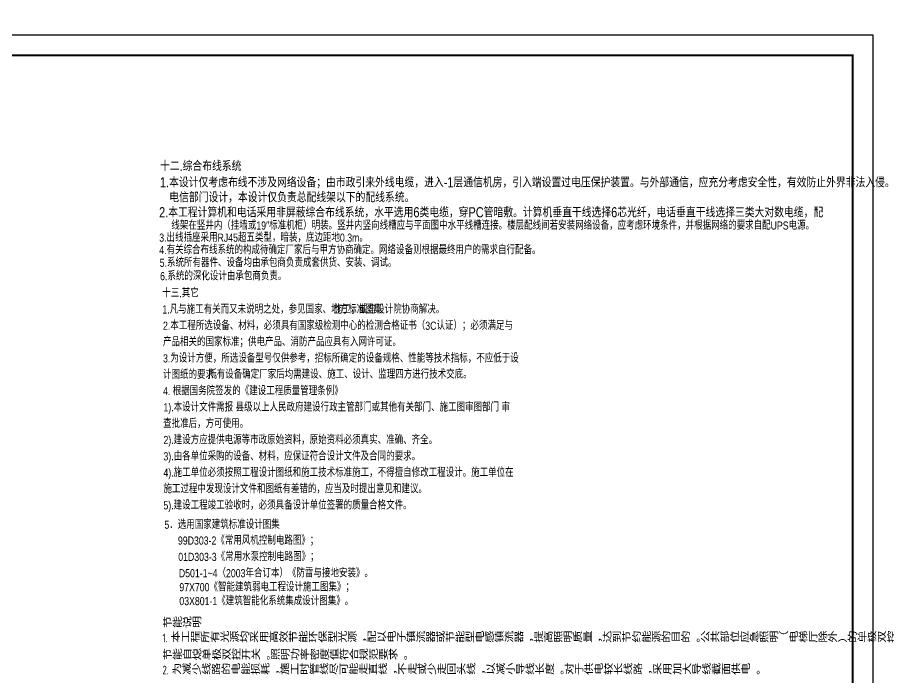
# Model space of a CAD drawing. Extents: x 2166032 to 5302137, y 581493 to 2416206.
# Drawn here: x 2845640 to 2888277, y 1212630 to 1244973 of the extents above; entities that cross this region are included whole.
import ezdxf

# ---------------------------------------------------------------- set-up
doc = ezdxf.new("R2010")
doc.units = 0
doc.header["$LTSCALE"] = 1000
doc.header["$MEASUREMENT"] = 0
doc.linetypes.add('CONTINOUS', pattern=[0])
for name, color, linetype in [('JZ', 7, 'Continuous'), ('TEL_TEXT', 7, 'Continuous'), ('TEL_TITLE', 7, 'Continuous')]:
    doc.layers.add(name, color=color, linetype=linetype)
doc.styles.add('_TEL_DIM', font='@tssdeng.shx', dxfattribs={"width": 0.8, "height": 3.5, "bigfont": '!tssdchn.shx'})
doc.styles.add('BZHZ', font='!tssdeng.shx', dxfattribs={"width": 0.8, "bigfont": '!tssdchn.shx'})

msp = doc.modelspace()

# ---------------------------------------------------------------- linework, layer by layer
msp.add_circle((2604640.5, 1020101.3), 438608.5)
at = {"layer": 'TEL_TITLE'}
msp.add_lwpolyline([(2803419.4, 1184709.5), (2887519.4, 1184709.5), (2887519.4, 1244109.5), (2803419.4, 1244109.5)], close=True, dxfattribs=at)
at = {"layer": 'TEL_TITLE', "const_width": 100}
msp.add_lwpolyline([(2805919.4, 1185709.5), (2886519.4, 1185709.5), (2886519.4, 1243109.5), (2805919.4, 1243109.5)], close=True, dxfattribs=at)

# ---------------------------------------------------------------- texts
at = {"layer": 'JZ', "ltscale": 1000, "style": 'BZHZ', "width": 0.8}
for s, height, p in [('十二.综合布线系统', 500, (2852617.6, 1237445.8)), ('1.本设计仅考虑布线不涉及网络设备；由市政引来外线电缆，进入-1层通信机房，引入端设置过电压保护装置。与外部通信，应充分考虑安全性，有效防止外界非法入侵。通信机房由', 500, (2852617.6, 1236645.8)), ('电信部门设计，本设计仅负责总配线架以下的配线系统。', 500, (2853070.1, 1235913.8)), ('2.本工程计算机和电话采用非屏蔽综合布线系统，水平选用6类电缆，穿PC管暗敷。计算机垂直干线选择6芯光纤，电话垂直干线选择三类大对数电缆，配', 500, (2852574, 1235176.1)), ('线架在竖井内（挂墙或19″标准机柜）明装。竖井内竖向线槽应与平面图中水平线槽连接。楼层配线间若安装网络设备，应考虑环境条件，并根据网络的要求自配UPS电源。', 400, (2853172.6, 1234576.8)), ('3.出线插座采用RJ45超五类型，暗装，底边距地0.3m。', 400, (2852581.5, 1233982.2)), ('4.有关综合布线系统的构成待确定厂家后与甲方协商确定。网络设备则根据最终用户的需求自行配备。', 400, (2852580.7, 1233376.9)), ('5.系统所有器件、设备均由承包商负责成套供货、安装、调试。', 400, (2852603.5, 1232753.9)), ('6.系统的深化设计由承包商负责。', 400, (2852623.7, 1232095.7)), ('十三.其它', 400, (2852733.1, 1231265)), ('1.凡与施工有关而又未说明之处，参见国家、地方标准图集', 400, (2852733.1, 1230465)), ('施工，或与设计院协商解决。', 400, (2861119.9, 1230466.9)), ('2.本工程所选设备、材料，必须具有国家级检测中心的检测合格证书（3C认证）；必须满足与', 400, (2852764.7, 1229669.3)), ('产品相关的国家标准；供电产品、消防产品应具有入网许可证。', 400, (2852764.7, 1228869.3)), ('3.为设计方便，所选设备型号仅供参考，招标所确定的设备规格、性能等技术指标，不应低于设', 400, (2852764.7, 1228069.3)), ('计图纸的要求。', 400, (2852764.7, 1227269.3)), ('所有设备确定厂家后均需建设、施工、设计、监理四方进行技术交底。', 400, (2854977.7, 1227282.5)), ('4. 根据国务院签发的《建设工程质量管理条例》', 400, (2852764.7, 1226469.3)), ('1).本设计文件需报 县级以上人民政府建设行政主管部门或其他有关部门、施工图审图部门 审', 400, (2852786.5, 1225669.3))]:
    msp.add_text(s, height=height, dxfattribs=at).set_placement(p)
at = {"layer": 'TEL_TEXT', "linetype": 'CONTINOUS'}
for s, height, style, width, p in [('查批准后，方可使用。', 400, 'BZHZ', 0.8, (2852771.7, 1224869.3)), ('2).建设方应提供电源等市政原始资料，原始资料必须真实、准确、齐全。', 400, 'BZHZ', 0.8, (2852786.5, 1224069.3)), ('3).由各单位采购的设备、材料，应保证符合设计文件及合同的要求。', 400, 'BZHZ', 0.8, (2852786.5, 1223269.3)), ('4).施工单位必须按照工程设计图纸和施工技术标准施工，不得擅自修改工程设计。施工单位在', 400, 'BZHZ', 0.8, (2852786.5, 1222469.3)), ('施工过程中发现设计文件和图纸有差错的，应当及时提出意见和建议。', 400, 'BZHZ', 0.8, (2852786.5, 1221669.3)), ('5).建设工程竣工验收时，必须具备设计单位签署的质量合格文件。', 400, 'BZHZ', 0.8, (2852786.5, 1220869.3)), ('5．选用国家建筑标准设计图集', 400, 'BZHZ', 0.8, (2852834, 1219920.1)), ('99D303-2《常用风机控制电路图》；', 400, 'BZHZ', 0.8, (2853495.9, 1219144.2)), ('01D303-3《常用水泵控制电路图》；', 400, 'BZHZ', 0.8, (2853510.8, 1218344.2)), ('D501-1~4（2003年合订本）《防雷与接地安装》。', 400, 'BZHZ', 0.8, (2853540.6, 1217544.2)), ('97X700《智能建筑弱电工程设计施工图集》；', 400, 'BZHZ', 0.8, (2853564.8, 1216859.9)), ('03X801-1《建筑智能化系统集成设计图集》。', 400, 'BZHZ', 0.8, (2853564.8, 1216179)), ('节能说明', 500, '_TEL_DIM', 0.8, (2852741.1, 1215078.1)), ('1.', 425, '_TEL_DIM', 0.752941, (2852741.1, 1214361.4)), ('本工程所有光源均采用高效节能环保型光源，配以电子镇流器或节能型电感镇流器，提高照明质量，达到节约能源的目的。公共部位应急照明（电梯厅除外）的单极双控开关均为', 500, '_TEL_DIM', 0.8, (2853137.3, 1214361.4)), ('节能自熄单极双控开关。照明功率密度值符合规范要求。', 500, '_TEL_DIM', 0.8, (2852741.1, 1213503.1)), ('2.', 425, '_TEL_DIM', 0.752941, (2852741.1, 1212786.4)), ('为减少线路的电能损耗，施工时管线尽可能走直线，不走或少走回头线，以减小导线长度。对于供电较长线路，采用加大导线截面供电。', 500, '_TEL_DIM', 0.8, (2853198.3, 1212786.4))]:
    msp.add_text(s, height=height, dxfattribs=dict(at, style=style, width=width)).set_placement(p)

doc.saveas('drawing.dxf')
